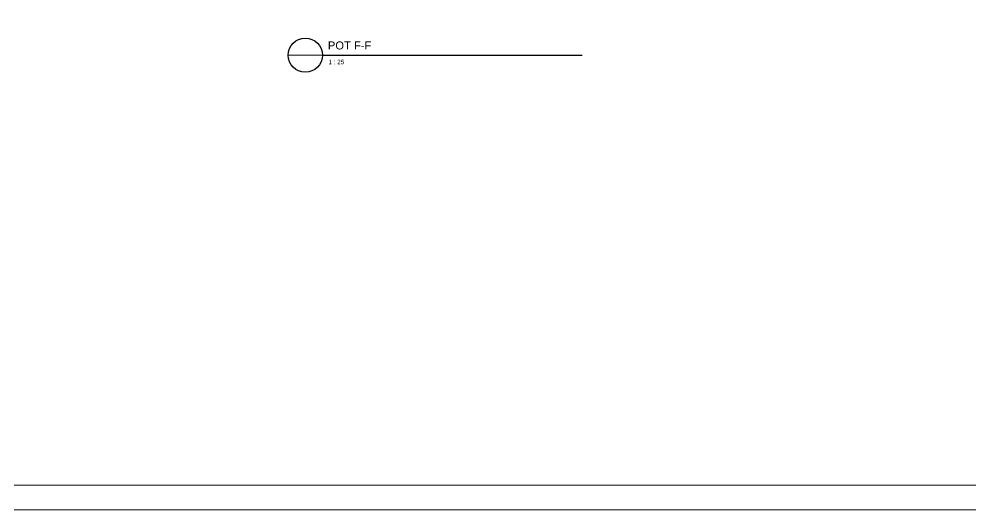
# Model space of a CAD drawing. Header units: millimetres. Extents: x 1252 to 32871, y -943 to 12244.
# Drawn here: x 17966 to 25418, y 1123 to 4969 of the extents above; entities that cross this region are included whole.
import ezdxf
from ezdxf.enums import TextEntityAlignment as Align

# ---------------------------------------------------------------- set-up
doc = ezdxf.new("R2010")
doc.units = ezdxf.units.MM
doc.header["$MEASUREMENT"] = 0
doc.linetypes.add('DASHED2', pattern=[0.375, 0.25, -0.125])
doc.layers.add('LEGEND', color=1, linetype='DASHED2', lineweight=50)
doc.layers.add('XR-KOP A3_MOZART$0$KOP-A1$0$A-GRSKOP', color=1, linetype='Continuous', lineweight=5)
doc.layers.add('NOT', color=1, linetype='Continuous')
doc.styles.add('NOTEXT1', font='arial.ttf')
doc.styles.add('NOTEXT2', font='arial.ttf')
doc.styles.add('NOTEXT4', font='arial.ttf')

# ---------------------------------------------------------------- blocks, each defined once
blk = doc.blocks.new('hsdh')
at = {"layer": 'XR-KOP A3_MOZART$0$KOP-A1$0$A-GRSKOP', "color": 0, "linetype": 'Continuous', "lineweight": 5}
blk.add_lwpolyline([(145480, 82601), (107945, 82601), (107945, 56197), (145480, 56197)], close=True, dxfattribs=at)
at = {"layer": 'XR-KOP A3_MOZART$0$KOP-A1$0$A-GRSKOP', "color": 5, "linetype": 'Continuous', "lineweight": 5}
blk.add_lwpolyline([(145017, 82138), (108409, 82138), (108409, 56660), (145017, 56660)], close=True, dxfattribs=at)
blk = doc.blocks.new('NOT-28-ADI')
at = {"const_width": 50}
blk.add_lwpolyline([(-750, 0), (750, 0)], dxfattribs=at)
blk.add_circle((0, 0), 750)
at = {"layer": 'NOT'}
blk.add_line((750, 0), (12100, 0), dxfattribs=at)
at = {"color": 5, "style": 'NOTEXT4'}
for tag, p in [('JDL1', (988, 765)), ('JDL2', (988, 250))]:
    blk.add_attdef(tag, p, '', height=350, dxfattribs=at)
at = {"color": 5, "style": 'NOTEXT4', "width": 0.85}
blk.add_attdef('NO', text='', height=300, dxfattribs=at).set_placement((68, 360), align=Align.MIDDLE_CENTER)
at = {"style": 'NOTEXT1', "width": 0.85}
blk.add_attdef('REF.', text='', height=200, dxfattribs=at).set_placement((0, -190), align=Align.TOP_CENTER)
blk.add_attdef('SCALE', (1020, -398), '', height=200, dxfattribs=at)
blk.add_attdef('ROOM', text='', height=200, dxfattribs=at).set_placement((3715, -388), align=Align.RIGHT)

msp = doc.modelspace()

# ---------------------------------------------------------------- block references
at = {"layer": 'LEGEND', "xscale": 0.4211921459593322, "yscale": 0.4211921459593322, "zscale": 0.4211921459593322}
msp.add_blockref('hsdh', (-28404.4, -22546.5), dxfattribs=at)
at = {"layer": 'NOT'}
ref = msp.add_blockref('NOT-28-ADI', (20206.7, 4686.1), dxfattribs=dict(at, xscale=0.17906021255586, yscale=0.17906021255586, zscale=0.17906021255586))
ref.add_attrib('JDL2', 'POT F-F', (20383.6, 4730.9), dxfattribs={"layer": '0', "color": 5, "height": 62.67, "style": 'NOTEXT2'})
ref.add_attrib('SCALE', '1 : 25', (20389.3, 4614.9), dxfattribs={"layer": '0', "height": 35.81, "style": 'NOTEXT1', "width": 0.85})

doc.saveas('drawing.dxf')
